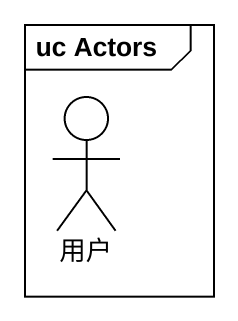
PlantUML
@startuml
mainframe uc Actors
actor 用户
@enduml
